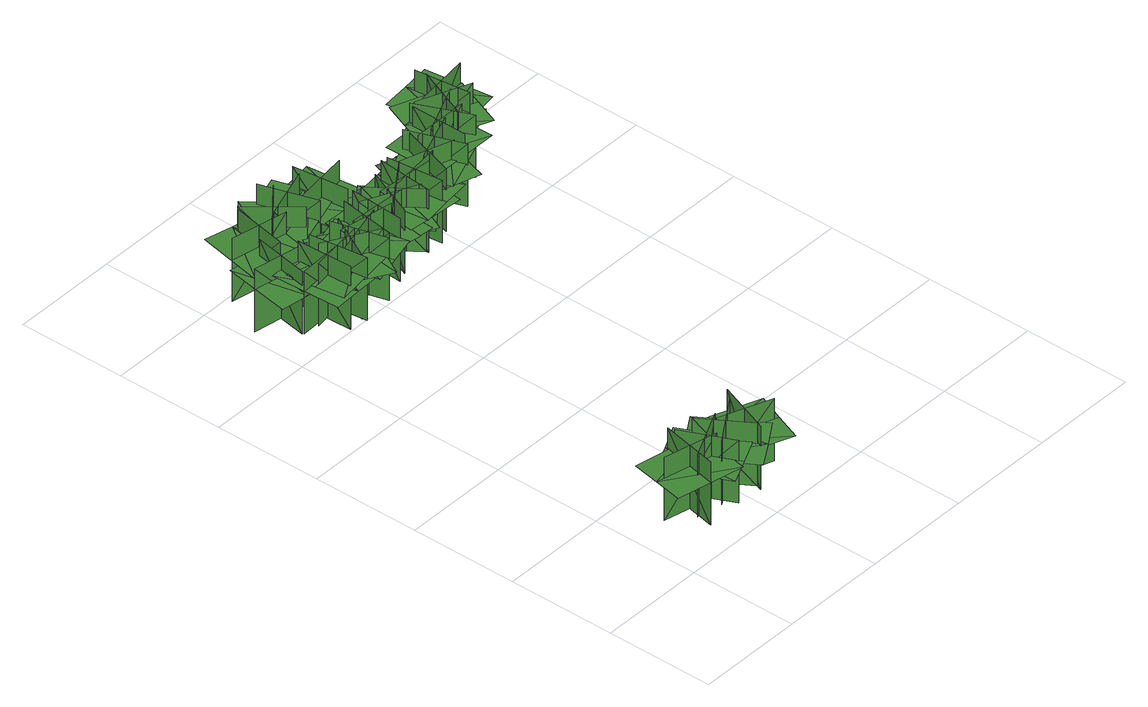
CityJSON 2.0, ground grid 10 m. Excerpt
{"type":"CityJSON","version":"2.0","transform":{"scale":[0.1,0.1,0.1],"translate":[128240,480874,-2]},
"CityObjects":{
"tree1":{"type":"SolitaryVegetationObject","geometry":[{"type":"MultiSurface","lod":"1","boundaries":[[[0,1,2]],[[0,2,3]],[[4,5,6]],[[4,6,7]],[[8,9,10]],[[8,10,11]],[[8,11,12]],[[8,12,13]]]}]},
"tree2":{"type":"SolitaryVegetationObject","geometry":[{"type":"MultiSurface","lod":"1","boundaries":[[[14,15,16]],[[14,16,17]],[[18,19,20]],[[18,20,21]],[[22,23,24]],[[22,24,25]],[[22,25,26]],[[22,26,27]]]}]},
"tree3":{"type":"SolitaryVegetationObject","geometry":[{"type":"MultiSurface","lod":"1","boundaries":[[[28,29,30]],[[28,30,31]],[[32,33,34]],[[32,34,35]],[[36,37,38]],[[36,38,39]],[[36,39,40]],[[36,40,41]]]}]},
"tree4":{"type":"SolitaryVegetationObject","geometry":[{"type":"MultiSurface","lod":"1","boundaries":[[[42,43,44]],[[42,44,45]],[[46,47,48]],[[46,48,49]],[[50,51,52]],[[50,52,53]],[[50,53,54]],[[50,54,55]]]}]},
"tree5":{"type":"SolitaryVegetationObject","geometry":[{"type":"MultiSurface","lod":"1","boundaries":[[[56,57,58]],[[56,58,59]],[[60,61,62]],[[60,62,63]],[[64,65,66]],[[64,66,67]],[[64,67,68]],[[64,68,69]]]}]},
"tree6":{"type":"SolitaryVegetationObject","geometry":[{"type":"MultiSurface","lod":"1","boundaries":[[[70,71,72]],[[70,72,73]],[[74,75,76]],[[74,76,77]],[[78,79,80]],[[78,80,81]],[[78,81,82]],[[78,82,83]]]}]},
"tree7":{"type":"SolitaryVegetationObject","geometry":[{"type":"MultiSurface","lod":"1","boundaries":[[[84,85,86]],[[84,86,87]],[[88,89,90]],[[88,90,91]],[[92,93,94]],[[92,94,95]],[[92,95,96]],[[92,96,97]]]}]},
"tree8":{"type":"SolitaryVegetationObject","geometry":[{"type":"MultiSurface","lod":"1","boundaries":[[[98,99,100]],[[98,100,101]],[[102,103,104]],[[102,104,105]],[[106,107,108]],[[106,108,109]],[[106,109,110]],[[106,110,111]]]}]},
"tree9":{"type":"SolitaryVegetationObject","geometry":[{"type":"MultiSurface","lod":"1","boundaries":[[[112,113,114]],[[112,114,115]],[[116,117,118]],[[116,118,119]],[[120,121,122]],[[120,122,123]],[[120,123,124]],[[120,124,125]]]}]},
"tree10":{"type":"SolitaryVegetationObject","geometry":[{"type":"MultiSurface","lod":"1","boundaries":[[[126,127,128]],[[126,128,129]],[[130,131,132]],[[130,132,133]],[[134,135,136]],[[134,136,137]],[[134,137,138]],[[134,138,139]]]}]},
"tree11":{"type":"SolitaryVegetationObject","geometry":[{"type":"MultiSurface","lod":"1","boundaries":[[[140,141,142]],[[140,142,143]],[[144,145,146]],[[144,146,147]],[[148,149,150]],[[148,150,151]],[[148,151,152]],[[148,152,153]]]}]},
"tree12":{"type":"SolitaryVegetationObject","geometry":[{"type":"MultiSurface","lod":"1","boundaries":[[[154,155,156]],[[154,156,157]],[[158,159,160]],[[158,160,161]],[[162,163,164]],[[162,164,165]],[[162,165,166]],[[162,166,167]]]}]},
"tree13":{"type":"SolitaryVegetationObject","geometry":[{"type":"MultiSurface","lod":"1","boundaries":[[[168,169,170]],[[168,170,171]],[[172,173,174]],[[172,174,175]],[[176,177,178]],[[176,178,179]],[[176,179,180]],[[176,180,181]]]}]},
"tree14":{"type":"SolitaryVegetationObject","geometry":[{"type":"MultiSurface","lod":"1","boundaries":[[[182,183,184]],[[182,184,185]],[[186,187,188]],[[186,188,189]],[[190,191,192]],[[190,192,193]],[[190,193,194]],[[190,194,195]]]}]},
"tree15":{"type":"SolitaryVegetationObject","geometry":[{"type":"MultiSurface","lod":"1","boundaries":[[[196,197,198]],[[196,198,199]],[[200,201,202]],[[200,202,203]],[[204,205,206]],[[204,206,207]],[[204,207,208]],[[204,208,209]]]}]},
"tree16":{"type":"SolitaryVegetationObject","geometry":[{"type":"MultiSurface","lod":"1","boundaries":[[[210,211,212]],[[210,212,213]],[[214,215,216]],[[214,216,217]],[[218,219,220]],[[218,220,221]],[[218,221,222]],[[218,222,223]]]}]},
"tree17":{"type":"SolitaryVegetationObject","geometry":[{"type":"MultiSurface","lod":"1","boundaries":[[[224,225,226]],[[224,226,227]],[[228,229,230]],[[228,230,231]],[[232,233,234]],[[232,234,235]],[[232,235,236]],[[232,236,237]]]}]},
"tree18":{"type":"SolitaryVegetationObject","geometry":[{"type":"MultiSurface","lod":"1","boundaries":[[[238,239,240]],[[238,240,241]],[[242,243,244]],[[242,244,245]],[[246,247,248]],[[246,248,249]],[[246,249,250]],[[246,250,251]]]}]},
"tree19":{"type":"SolitaryVegetationObject","geometry":[{"type":"MultiSurface","lod":"1","boundaries":[[[252,253,254]],[[252,254,255]],[[256,257,258]],[[256,258,259]],[[260,261,262]],[[260,262,263]],[[260,263,264]],[[260,264,265]]]}]},
"tree20":{"type":"SolitaryVegetationObject","geometry":[{"type":"MultiSurface","lod":"1","boundaries":[[[266,267,268]],[[266,268,269]],[[270,271,272]],[[270,272,273]],[[274,275,276]],[[274,276,277]],[[274,277,278]],[[274,278,279]]]}]},
"tree21":{"type":"SolitaryVegetationObject","geometry":[{"type":"MultiSurface","lod":"1","boundaries":[[[280,281,282]],[[280,282,283]],[[284,285,286]],[[284,286,287]],[[288,289,290]],[[288,290,291]],[[288,291,292]],[[288,292,293]]]}]},
"tree22":{"type":"SolitaryVegetationObject","geometry":[{"type":"MultiSurface","lod":"1","boundaries":[[[294,295,296]],[[294,296,297]],[[298,299,300]],[[298,300,301]],[[302,303,304]],[[302,304,305]],[[302,305,306]],[[302,306,307]]]}]},
"tree23":{"type":"SolitaryVegetationObject","geometry":[{"type":"MultiSurface","lod":"1","boundaries":[[[308,309,310]],[[308,310,311]],[[312,313,314]],[[312,314,315]],[[316,317,318]],[[316,318,319]],[[316,319,320]],[[316,320,321]]]}]},
"tree24":{"type":"SolitaryVegetationObject","geometry":[{"type":"MultiSurface","lod":"1","boundaries":[[[322,323,324]],[[322,324,325]],[[326,327,328]],[[326,328,329]],[[330,331,332]],[[330,332,333]],[[330,333,334]],[[330,334,335]]]}]},
"tree25":{"type":"SolitaryVegetationObject","geometry":[{"type":"MultiSurface","lod":"1","boundaries":[[[336,337,338]],[[336,338,339]],[[340,341,342]],[[340,342,343]],[[344,345,346]],[[344,346,347]],[[344,347,348]],[[344,348,349]]]}]}
},
"vertices":[
[45,21,11],[45,21,73],[56,74,73],[56,74,11],[26,52,11],[26,52,73],[76,41,73],[76,41,11],[18,53,53],[13,27,53],[76,14,53],[81,40,53],[86,67,53],[23,79,53],
[46,35,11],[46,35,73],[94,58,73],[94,58,11],[58,69,11],[58,69,73],[80,22,73],[80,22,11],[55,76,53],[31,65,53],[58,7,53],[82,18,53],[107,30,53],[79,88,53],
[115,61,10],[115,61,72],[71,32,72],[71,32,10],[107,26,10],[107,26,72],[79,69,72],[79,69,10],[112,19,52],[134,34,52],[99,88,52],[76,73,52],[54,58,52],[89,5,52],
[106,22,9],[106,22,71],[125,72,71],[125,72,9],[92,55,9],[92,55,71],[140,37,71],[140,37,9],[84,58,51],[75,33,51],[134,10,51],[144,35,51],[154,60,51],[94,83,51],
[62,448,1],[62,448,63],[10,457,63],[10,457,1],[32,427,1],[32,427,63],[41,478,63],[41,478,1],[31,420,43],[57,415,43],[68,478,43],[42,483,43],[16,487,43],[5,424,43],
[80,423,7],[80,423,69],[27,421,69],[27,421,7],[55,397,7],[55,397,69],[53,449,69],[53,449,7],[55,389,49],[82,390,49],[80,454,49],[53,453,49],[26,452,49],[29,388,49],
[64,447,8],[64,447,70],[71,394,70],[71,394,8],[92,425,8],[92,425,70],[41,418,70],[41,418,8],[100,426,50],[96,453,50],[33,444,50],[36,417,50],[40,391,50],[104,400,50],
[23,491,6],[23,491,68],[76,481,68],[76,481,6],[54,511,6],[54,511,68],[44,460,68],[44,460,6],[55,518,47],[29,524,47],[16,461,47],[43,455,47],[69,450,47],[82,513,47],
[60,434,8],[60,434,70],[107,408,70],[107,408,8],[94,443,8],[94,443,70],[70,398,70],[70,398,8],[98,450,50],[75,463,50],[44,407,50],[68,394,50],[91,381,50],[122,438,50],
[69,415,8],[69,415,70],[120,429,70],[120,429,8],[87,446,8],[87,446,70],[101,397,70],[101,397,8],[85,454,50],[59,447,50],[76,385,50],[102,392,50],[128,399,50],[111,461,50],
[92,474,5],[92,474,67],[58,515,67],[58,515,5],[56,478,5],[56,478,67],[96,511,67],[96,511,5],[50,473,47],[67,452,47],[116,493,47],[99,514,47],[82,535,47],[33,494,47],
[114,454,8],[114,454,70],[106,401,70],[106,401,8],[135,424,8],[135,424,70],[84,432,70],[84,432,8],[143,423,49],[147,450,49],[84,459,49],[80,433,49],[76,406,49],[139,397,49],
[89,522,5],[89,522,67],[105,471,67],[105,471,5],[120,505,5],[120,505,67],[71,489,67],[71,489,5],[128,507,47],[120,533,47],[59,513,47],[67,488,47],[75,462,47],[136,482,47],
[154,430,7],[154,430,69],[100,433,69],[100,433,7],[126,407,7],[126,407,69],[129,458,69],[129,458,7],[126,399,49],[153,397,49],[156,461,49],[130,463,49],[103,464,49],[99,400,49],
[154,493,4],[154,493,66],[101,486,66],[101,486,4],[131,465,4],[131,465,66],[125,516,66],[125,516,4],[132,457,46],[159,460,46],[151,524,46],[124,520,46],[98,517,46],[106,453,46],
[170,423,7],[170,423,69],[121,445,69],[121,445,7],[136,411,7],[136,411,69],[156,458,69],[156,458,7],[133,403,49],[157,393,49],[183,452,49],[158,462,49],[134,473,49],[108,414,49],
[174,450,7],[174,450,69],[131,419,69],[131,419,7],[168,415,7],[168,415,69],[137,456,69],[137,456,7],[172,408,49],[194,424,49],[156,476,49],[135,460,49],[113,444,49],[151,392,49],
[195,436,8],[195,436,70],[141,440,70],[141,440,8],[167,413,8],[167,413,70],[171,465,70],[171,465,8],[166,405,50],[193,403,50],[198,467,50],[171,469,50],[145,471,50],[139,407,50],
[153,435,9],[153,435,71],[206,442,71],[206,442,9],[176,463,9],[176,463,71],[182,412,71],[182,412,9],[175,471,51],[148,468,51],[156,404,51],[183,408,51],[209,411,51],[201,475,51],
[210,469,10],[210,469,72],[194,418,72],[194,418,10],[226,437,10],[226,437,72],[177,452,72],[177,452,10],[234,435,52],[242,460,52],[181,479,52],[173,454,52],[165,428,52],[226,409,52],
[209,475,11],[209,475,73],[228,425,73],[228,425,11],[242,460,11],[242,460,73],[194,441,73],[194,441,11],[249,463,53],[239,488,53],[180,465,53],[189,440,53],[199,415,53],[259,438,53],
[235,434,12],[235,434,74],[235,487,74],[235,487,12],[210,460,12],[210,460,74],[262,460,74],[262,460,12],[202,460,54],[202,433,54],[267,433,54],[266,460,54],[266,486,54],[202,486,54],
[237,492,12],[237,492,74],[259,443,74],[259,443,12],[271,479,12],[271,479,74],[223,458,74],[223,458,12],[278,482,54],[267,506,54],[208,480,54],[219,456,54],[230,431,54],[289,458,54],
[252,455,13],[252,455,75],[272,505,75],[272,505,13],[239,489,13],[239,489,75],[287,470,75],[287,470,13],[231,492,55],[221,467,55],[281,443,55],[291,468,55],[301,493,55],[241,516,55],
[247,487,13],[247,487,75],[300,494,75],[300,494,13],[270,515,13],[270,515,75],[276,464,75],[276,464,13],[269,523,55],[242,520,55],[250,456,55],[276,459,55],[303,463,55],[295,526,55]
]}
